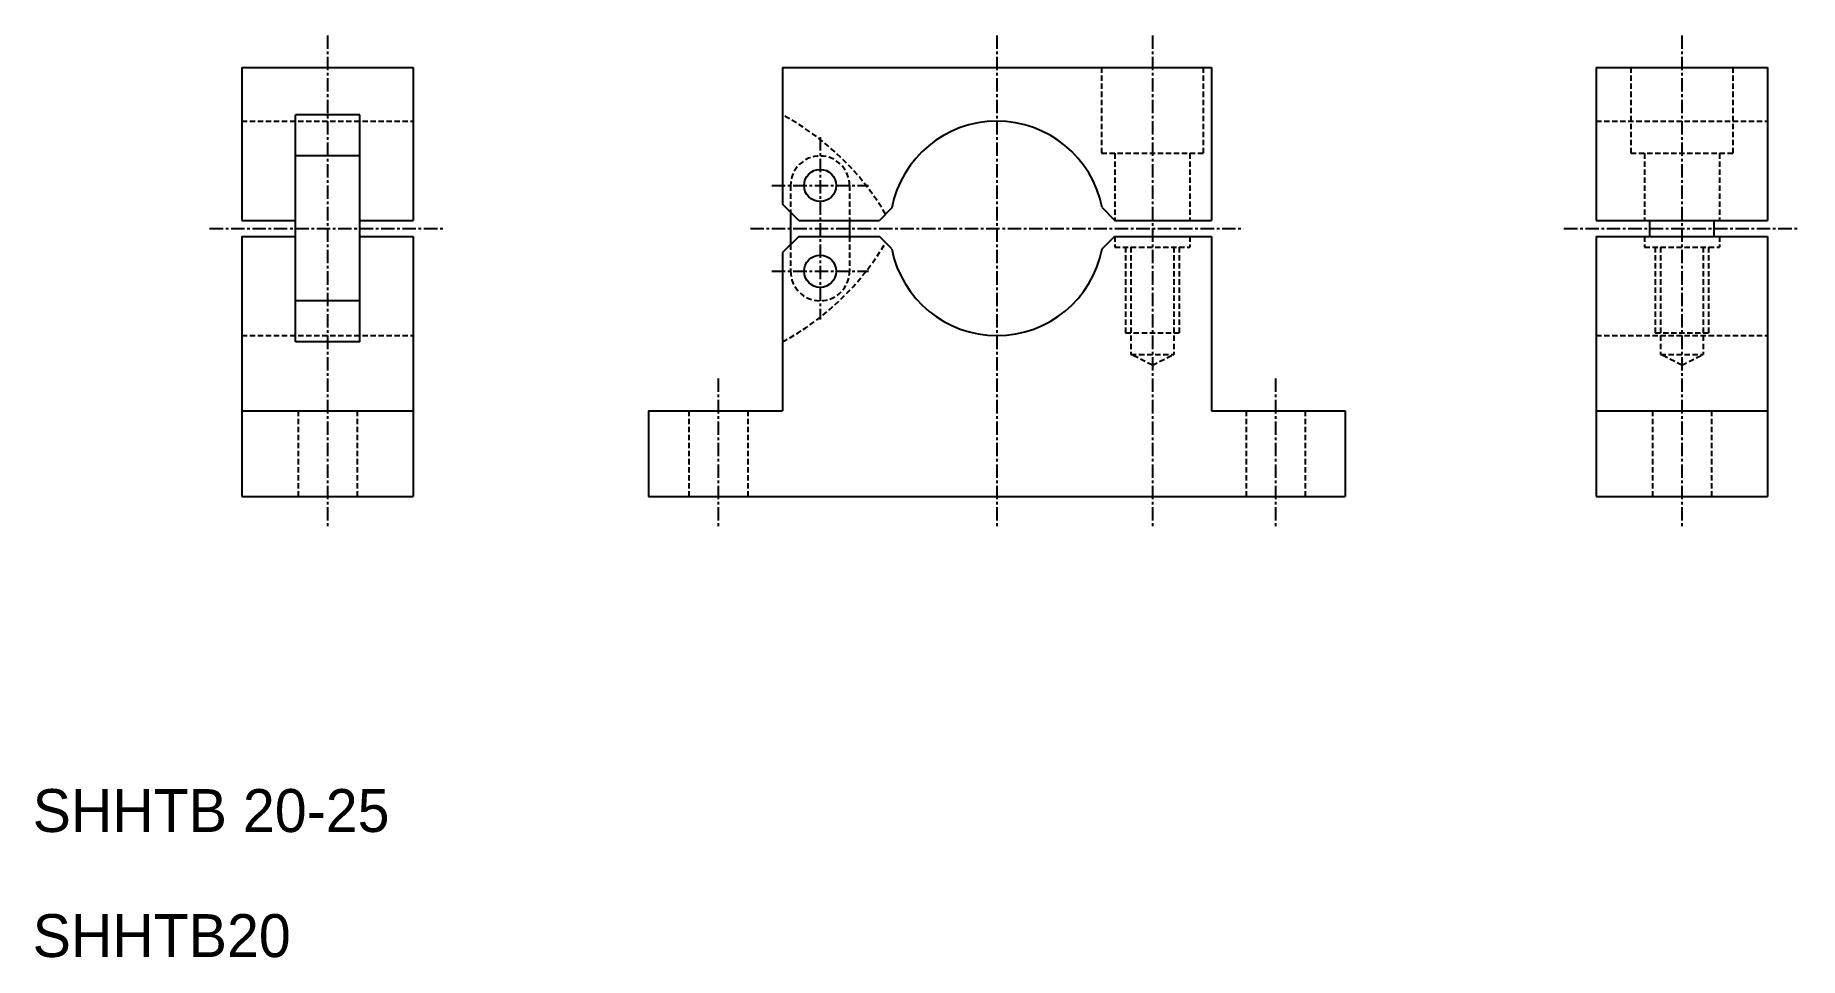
# Model space of a CAD drawing. Extents: x 41 to 206, y 54 to 140.
import ezdxf

# ---------------------------------------------------------------- set-up
doc = ezdxf.new("R2010")
doc.units = 0
doc.linetypes.add('CENTER', pattern=[2, 1.25, -0.25, 0.25, -0.25])
doc.linetypes.add('DASHED', pattern=[0.75, 0.5, -0.25])
doc.layers.get('0').update_dxf_attribs({"linetype": 'CONTINUOUS'})
doc.layers.add('CENTER', color=1, linetype='CENTER')

msp = doc.modelspace()

# ---------------------------------------------------------------- linework, layer by layer
at = {"color": 7, "linetype": 'CONTINUOUS'}
for p, q in [((60.34, 137.15), (76.34, 137.15)), ((60.34, 137.15), (60.34, 122.9)), ((76.34, 137.15), (76.34, 122.9)), ((110.8, 137.15), (150.8, 137.15)), ((110.8, 137.15), (110.8, 124.4)), ((150.8, 137.15), (150.8, 122.9)), ((186.7, 137.15), (186.7, 122.9)), ((186.7, 137.15), (202.7, 137.15)), ((202.7, 137.15), (202.7, 122.9)), ((65.34, 111.57), (65.34, 132.74)), ((71.34, 132.74), (65.34, 132.74)), ((71.34, 111.57), (71.34, 132.74)), ((71.34, 128.9), (65.34, 128.9)), ((112.3, 122.9), (110.8, 124.4)), ((111.55, 123.65), (111.55, 120.65)), ((120.98, 124.06), (119.83, 122.9)), ((140.61, 124.09), (141.8, 122.9)), ((60.34, 122.9), (65.34, 122.9)), ((71.34, 122.9), (76.34, 122.9)), ((112.3, 122.9), (119.83, 122.9)), ((117.05, 122.9), (117.05, 121.4)), ((141.8, 122.9), (150.8, 122.9)), ((186.7, 122.9), (202.7, 122.9)), ((191.7, 121.4), (191.7, 122.9)), ((197.7, 121.4), (197.7, 122.9)), ((60.34, 121.4), (60.34, 97.15)), ((60.34, 121.4), (65.34, 121.4)), ((71.34, 121.4), (76.34, 121.4)), ((76.34, 121.4), (76.34, 97.15)), ((112.3, 121.4), (110.8, 119.9)), ((112.3, 121.4), (119.83, 121.4)), ((120.98, 120.25), (119.83, 121.4)), ((140.62, 120.25), (141.77, 121.4)), ((141.77, 121.4), (150.8, 121.4)), ((150.8, 121.4), (150.8, 105.15)), ((186.7, 121.4), (186.7, 97.15)), ((186.7, 121.4), (202.7, 121.4)), ((202.7, 121.4), (202.7, 97.15)), ((110.8, 119.9), (110.8, 105.15)), ((71.34, 115.4), (65.34, 115.4)), ((71.34, 111.57), (65.34, 111.57)), ((60.34, 105.15), (76.34, 105.15)), ((98.3, 105.15), (110.8, 105.15)), ((98.3, 105.15), (98.3, 97.15)), ((150.8, 105.15), (163.3, 105.15)), ((163.3, 105.15), (163.3, 97.15)), ((186.7, 105.15), (202.7, 105.15)), ((60.34, 97.15), (76.34, 97.15)), ((98.3, 97.15), (163.3, 97.15)), ((186.7, 97.15), (202.7, 97.15))]:
    msp.add_line(p, q, dxfattribs=at)
at = {"color": 3, "linetype": 'DASHED'}
for p, q in [((140.55, 137.15), (140.55, 129.15)), ((150.05, 137.15), (150.05, 129.15)), ((189.95, 137.15), (189.95, 129.15)), ((199.45, 137.15), (199.45, 129.15)), ((60.34, 132.15), (76.34, 132.15)), ((186.7, 132.15), (202.7, 132.15)), ((140.55, 129.15), (150.05, 129.15)), ((141.8, 129.15), (141.8, 122.9)), ((148.8, 129.15), (148.8, 122.9)), ((189.95, 129.15), (199.45, 129.15)), ((191.2, 129.15), (191.2, 122.9)), ((198.2, 129.15), (198.2, 122.9)), ((111.55, 126.15), (111.55, 123.65)), ((117.05, 126.15), (117.05, 122.9)), ((111.55, 120.65), (111.55, 118.15)), ((117.05, 121.4), (117.05, 118.15)), ((141.8, 121.4), (141.8, 120.4)), ((141.8, 120.4), (148.8, 120.4)), ((142.8, 120.4), (142.8, 112.4)), ((143.3, 120.4), (143.3, 110.4)), ((147.3, 120.4), (147.3, 110.4)), ((147.8, 120.4), (147.8, 112.4)), ((148.8, 121.4), (148.8, 120.4)), ((191.2, 121.4), (191.2, 120.4)), ((191.2, 120.4), (198.2, 120.4)), ((192.2, 120.4), (192.2, 112.4)), ((192.7, 120.4), (192.7, 110.4)), ((196.7, 120.4), (196.7, 110.4)), ((197.2, 120.4), (197.2, 112.4)), ((198.2, 121.4), (198.2, 120.4)), ((60.34, 112.15), (76.34, 112.15)), ((142.8, 112.4), (147.8, 112.4)), ((186.7, 112.15), (202.7, 112.15)), ((192.2, 112.4), (197.2, 112.4)), ((143.3, 110.4), (147.3, 110.4)), ((145.3, 109.4), (143.3, 110.4)), ((145.3, 109.4), (147.3, 110.4)), ((192.7, 110.4), (196.7, 110.4)), ((194.7, 109.4), (192.7, 110.4)), ((194.7, 109.4), (196.7, 110.4)), ((65.59, 105.15), (65.59, 97.15)), ((71.09, 105.15), (71.09, 97.15)), ((102.05, 105.15), (102.05, 97.15)), ((107.55, 105.15), (107.55, 97.15)), ((154.05, 105.15), (154.05, 97.15)), ((159.55, 105.15), (159.55, 97.15)), ((191.95, 105.15), (191.95, 97.15)), ((197.45, 105.15), (197.45, 97.15))]:
    msp.add_line(p, q, dxfattribs=at)
at = {"color": 7, "linetype": 'CONTINUOUS'}
for centre in [(114.3, 126.15), (114.3, 118.15)]:
    msp.add_circle(centre, 1.5, dxfattribs=at)
at = {"color": 3, "linetype": 'DASHED'}
for centre, radius, start, end in [((98.9, 110.75), 25, 30.624, 61.5755), ((114.3, 126.15), 2.75, 0, 180), ((98.9, 133.55), 25, 298.4245, 329.376), ((114.3, 118.15), 2.75, 180, 0)]:
    msp.add_arc(centre, radius, start, end, dxfattribs=at)
at = {"color": 7, "linetype": 'CONTINUOUS'}
for start, end in [(11.1862, 169.0183), (190.9817, 349.0183)]:
    msp.add_arc((130.8, 122.15), 10, start, end, dxfattribs=at)
at = {"layer": 'CENTER', "color": 1, "linetype": 'CENTER'}
for p, q in [((68.34, 140.15), (68.34, 94.15)), ((130.8, 140.15), (130.8, 94.15)), ((145.3, 140.15), (145.3, 94.15)), ((194.7, 140.15), (194.7, 94.15)), ((114.3, 130.65), (114.3, 113.65)), ((109.8, 126.15), (118.8, 126.15)), ((57.34, 122.15), (79.34, 122.15)), ((107.8, 122.15), (153.8, 122.15)), ((183.7, 122.15), (205.7, 122.15)), ((109.8, 118.15), (118.8, 118.15)), ((104.8, 108.15), (104.8, 94.15)), ((156.8, 108.15), (156.8, 94.15))]:
    msp.add_line(p, q, dxfattribs=at)

# ---------------------------------------------------------------- texts
at = {"color": 7, "linetype": 'CONTINUOUS'}
for s, p in [('SHHTB 20-25', (40.83, 65.87)), ('SHHTB20', (40.83, 54.21))]:
    msp.add_text(s, height=4, dxfattribs=at).set_placement(p)

doc.saveas('drawing.dxf')
